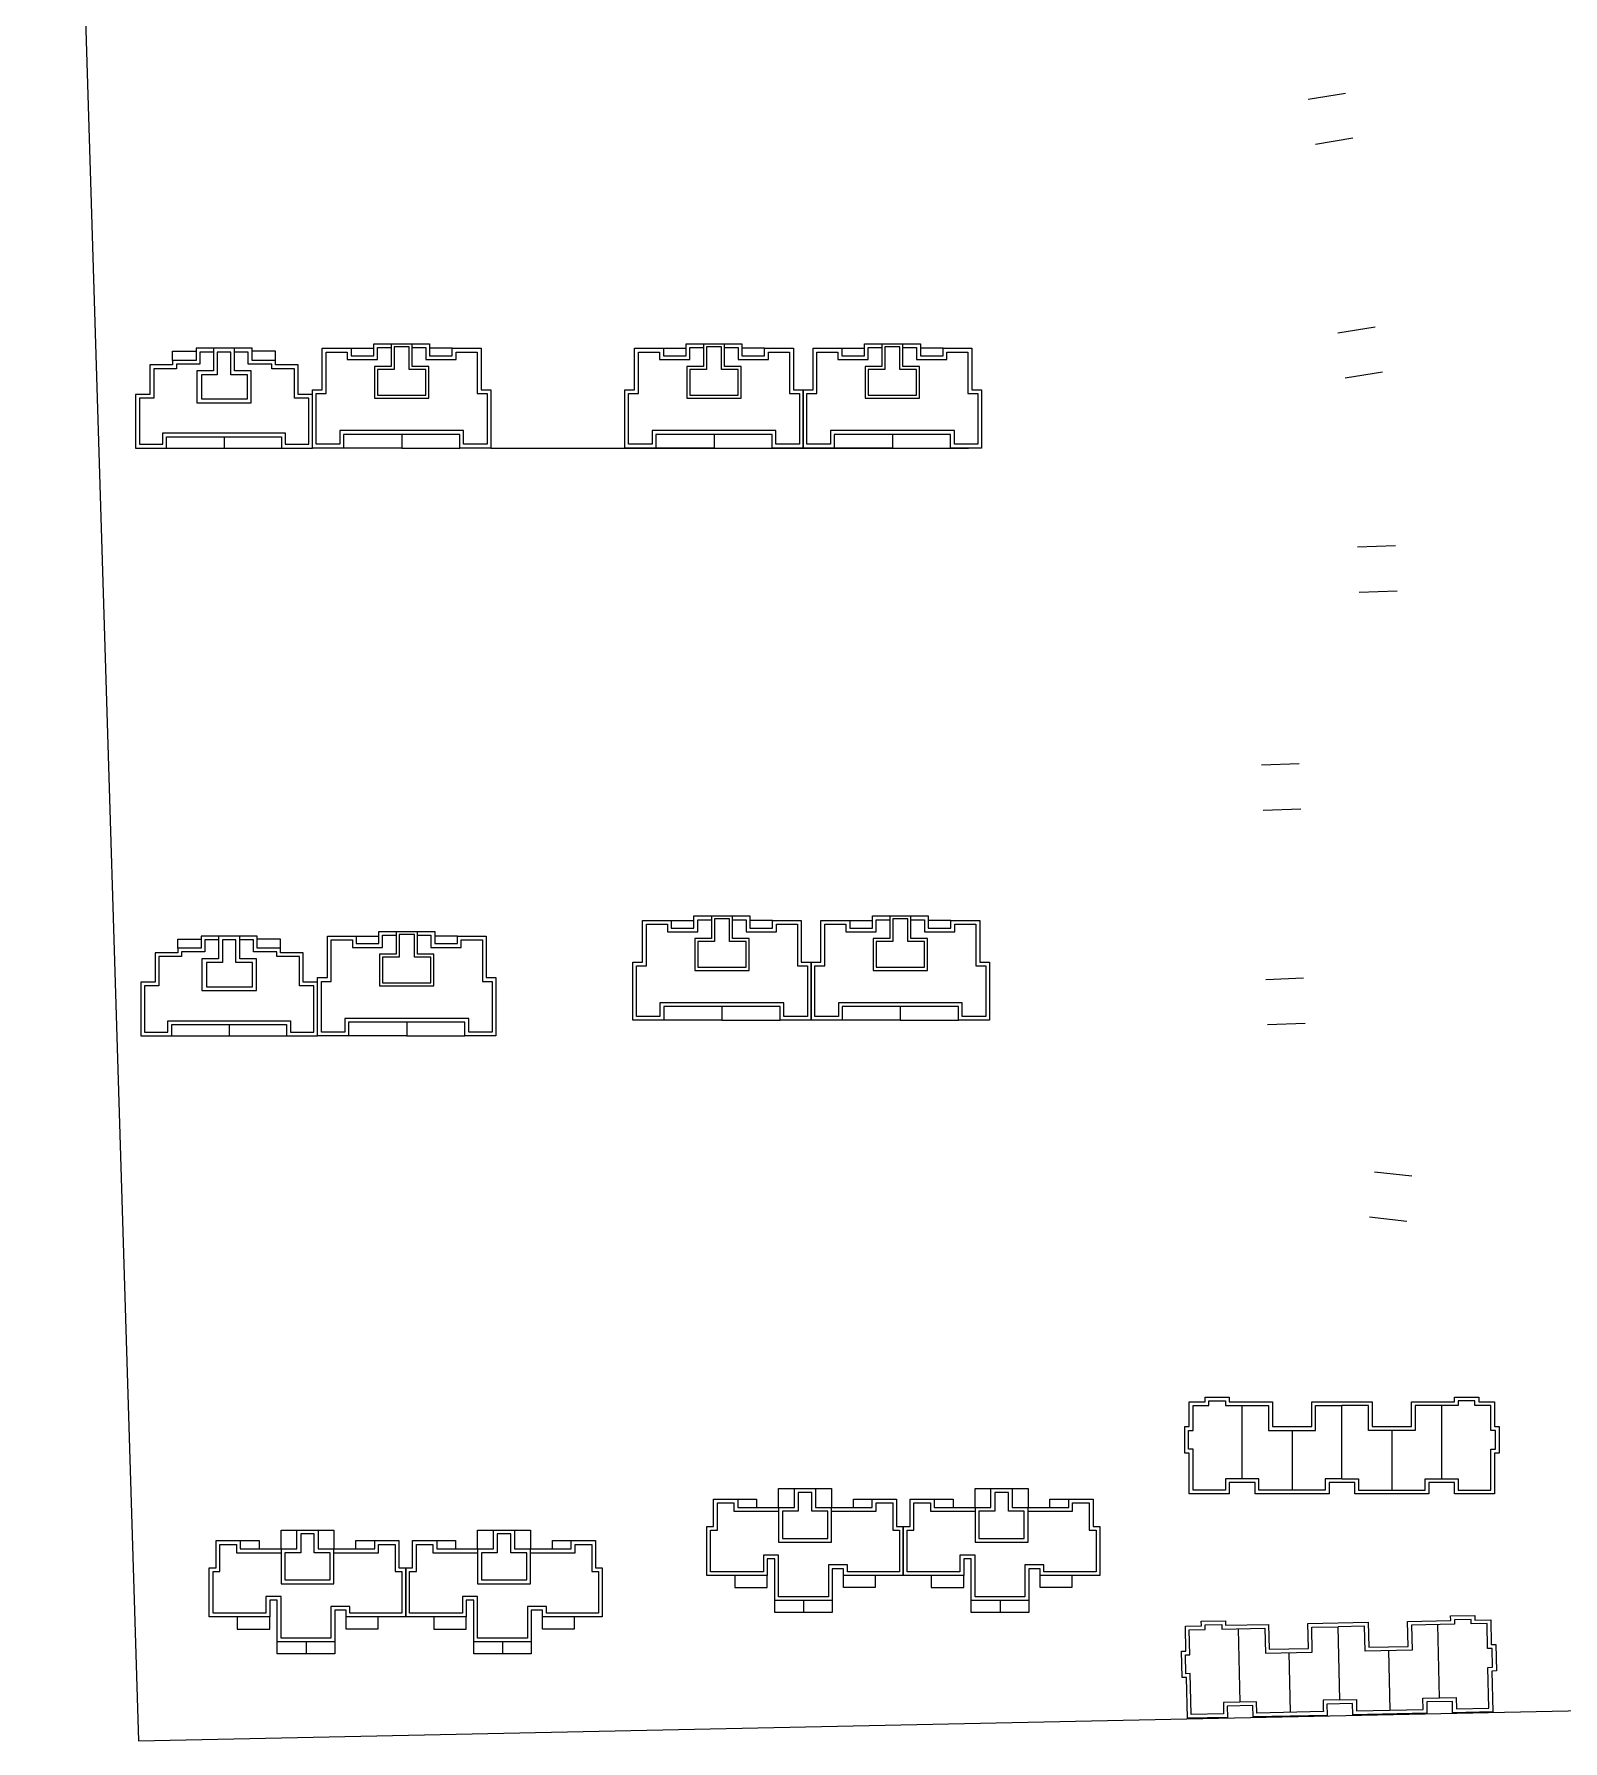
# Model space of a CAD drawing. Extents: x 109296 to 210174, y -14588 to 29909.
# Drawn here: x 112605 to 115033, y -7666 to -4955 of the extents above; entities that cross this region are included whole.
import ezdxf

# ---------------------------------------------------------------- set-up
doc = ezdxf.new("R2010")
doc.units = 0
doc.header["$LTSCALE"] = 1000
doc.header["$MEASUREMENT"] = 0
doc.layers.add('140', color=2, linetype='Continuous', lineweight=5)

msp = doc.modelspace()

# ---------------------------------------------------------------- linework, layer by layer
at = {"layer": '140', "color": 7}
for p, q in [((112605.5, -2298.8), (112771.3, -7665.5)), ((114687.5, -5049.1), (114628.3, -5058.7)), ((114699.1, -5120.1), (114639.8, -5129.8)), ((114734.7, -5420.3), (114675.5, -5429.9)), ((113144.6, -5465.7), (113144.6, -5446.5)), ((113144.6, -5446.5), (113233.4, -5446.5)), ((113172.2, -5446.5), (113172.2, -5482.5)), ((113205.8, -5482.5), (113205.8, -5446.5)), ((113233.4, -5446.5), (113233.4, -5465.7)), ((113640.5, -5465.7), (113640.5, -5446.5)), ((113640.5, -5446.5), (113729.3, -5446.5)), ((113668.1, -5446.5), (113668.1, -5482.5)), ((113701.7, -5482.5), (113701.7, -5446.5)), ((113729.3, -5446.5), (113729.3, -5465.7)), ((113923.7, -5465.7), (113923.7, -5446.5)), ((113923.7, -5446.5), (114012.5, -5446.5)), ((113951.3, -5446.5), (113951.3, -5482.5)), ((113984.9, -5482.5), (113984.9, -5446.5)), ((114012.5, -5446.5), (114012.5, -5465.7)), ((112825.4, -5472.9), (112825.4, -5458.5)), ((112825.4, -5458.5), (112862.6, -5458.5)), ((112862.6, -5472.9), (112825.4, -5472.9)), ((112825.4, -5472.9), (112825.4, -5480.1)), ((112862.6, -5453.7), (112862.6, -5472.9)), ((112951.4, -5453.7), (112862.6, -5453.7)), ((112890.2, -5459.7), (112868.6, -5459.7)), ((112868.6, -5459.7), (112868.6, -5478.9)), ((112890.2, -5453.7), (112890.2, -5488.5)), ((112896.2, -5459.7), (112896.2, -5495.7)), ((112917.8, -5459.7), (112896.2, -5459.7)), ((112917.8, -5495.7), (112917.8, -5459.7)), ((112923.8, -5489.7), (112923.8, -5453.7)), ((112945.4, -5459.7), (112923.8, -5459.7)), ((112945.4, -5478.9), (112945.4, -5459.7)), ((112951.4, -5472.9), (112951.4, -5453.7)), ((112988.6, -5458.5), (112951.4, -5458.5)), ((112988.6, -5472.9), (112951.4, -5472.9)), ((112988.6, -5472.9), (112988.6, -5458.5)), ((112988.6, -5480.1), (112988.6, -5472.9)), ((113063, -5519.7), (113063, -5453.7)), ((113063, -5453.7), (113108.6, -5453.7)), ((113069, -5525.7), (113069, -5459.7)), ((113069, -5459.7), (113102.6, -5459.7)), ((113102.6, -5459.7), (113102.6, -5471.7)), ((113102.6, -5471.7), (113150.6, -5471.7)), ((113106.2, -5453.7), (113108.6, -5453.7)), ((113108.6, -5453.7), (113108.6, -5465.7)), ((113108.6, -5453.7), (113144.6, -5453.7)), ((113108.6, -5465.7), (113144.6, -5465.7)), ((113150.6, -5471.7), (113150.6, -5452.5)), ((113150.6, -5452.5), (113172.2, -5452.5)), ((113177, -5451.3), (113177, -5487.3)), ((113201, -5451.3), (113177, -5451.3)), ((113201, -5487.3), (113201, -5451.3)), ((113205.8, -5452.5), (113227.4, -5452.5)), ((113227.4, -5452.5), (113227.4, -5471.7)), ((113227.4, -5471.7), (113275.4, -5471.7)), ((113269.4, -5453.7), (113233.4, -5453.7)), ((113233.4, -5465.7), (113269.4, -5465.7)), ((113269.4, -5465.7), (113269.4, -5453.7)), ((113269.4, -5453.7), (113315, -5453.7)), ((113275.4, -5471.7), (113275.4, -5459.7)), ((113275.4, -5459.7), (113309, -5459.7)), ((113309, -5459.7), (113309, -5525.7)), ((113315, -5453.7), (113315, -5519.7)), ((113558.9, -5519.7), (113558.9, -5453.7)), ((113558.9, -5453.7), (113604.5, -5453.7)), ((113564.9, -5525.7), (113564.9, -5459.7)), ((113564.9, -5459.7), (113598.5, -5459.7)), ((113598.5, -5459.7), (113598.5, -5471.7)), ((113598.5, -5471.7), (113646.5, -5471.7)), ((113602.1, -5453.7), (113604.5, -5453.7)), ((113604.5, -5453.7), (113604.5, -5465.7)), ((113604.5, -5453.7), (113640.5, -5453.7)), ((113604.5, -5465.7), (113640.5, -5465.7)), ((113646.5, -5471.7), (113646.5, -5452.5)), ((113646.5, -5452.5), (113668.1, -5452.5)), ((113672.9, -5451.3), (113672.9, -5487.3)), ((113696.9, -5451.3), (113672.9, -5451.3)), ((113696.9, -5487.3), (113696.9, -5451.3)), ((113701.7, -5452.5), (113723.3, -5452.5)), ((113723.3, -5452.5), (113723.3, -5471.7)), ((113723.3, -5471.7), (113771.3, -5471.7)), ((113765.3, -5453.7), (113729.3, -5453.7)), ((113729.3, -5465.7), (113765.3, -5465.7)), ((113765.3, -5465.7), (113765.3, -5453.7)), ((113765.3, -5453.7), (113810.9, -5453.7)), ((113771.3, -5471.7), (113771.3, -5459.7)), ((113771.3, -5459.7), (113804.9, -5459.7)), ((113804.9, -5459.7), (113804.9, -5525.7)), ((113810.9, -5453.7), (113810.9, -5519.7)), ((113842.1, -5519.7), (113842.1, -5453.7)), ((113842.1, -5453.7), (113887.7, -5453.7)), ((113848.1, -5525.7), (113848.1, -5459.7)), ((113848.1, -5459.7), (113881.7, -5459.7)), ((113881.7, -5459.7), (113881.7, -5471.7)), ((113881.7, -5471.7), (113929.7, -5471.7)), ((113885.3, -5453.7), (113887.7, -5453.7)), ((113887.7, -5453.7), (113887.7, -5465.7)), ((113887.7, -5453.7), (113923.7, -5453.7)), ((113887.7, -5465.7), (113923.7, -5465.7)), ((113929.7, -5471.7), (113929.7, -5452.5)), ((113929.7, -5452.5), (113951.3, -5452.5)), ((113956.1, -5451.3), (113956.1, -5487.3)), ((113980.1, -5451.3), (113956.1, -5451.3)), ((113980.1, -5487.3), (113980.1, -5451.3)), ((113984.9, -5452.5), (114006.5, -5452.5)), ((114006.5, -5452.5), (114006.5, -5471.7)), ((114006.5, -5471.7), (114054.5, -5471.7)), ((114048.5, -5453.7), (114012.5, -5453.7)), ((114012.5, -5465.7), (114048.5, -5465.7)), ((114048.5, -5465.7), (114048.5, -5453.7)), ((114048.5, -5453.7), (114094.1, -5453.7)), ((114054.5, -5471.7), (114054.5, -5459.7)), ((114054.5, -5459.7), (114088.1, -5459.7)), ((114088.1, -5459.7), (114088.1, -5525.7)), ((114094.1, -5453.7), (114094.1, -5519.7)), ((112825.4, -5480.1), (112789.4, -5480.1)), ((112789.4, -5480.1), (112789.4, -5526.9)), ((112831.4, -5486.1), (112795.4, -5486.1)), ((112795.4, -5486.1), (112795.4, -5532.9)), ((112868.6, -5478.9), (112831.4, -5478.9)), ((112831.4, -5478.9), (112831.4, -5486.1)), ((112865, -5489.7), (112863.8, -5489.7)), ((112863.8, -5489.7), (112863.8, -5538.9)), ((112890.2, -5489.7), (112865, -5489.7)), ((112896.2, -5495.7), (112871, -5495.7)), ((112871, -5495.7), (112871, -5534.1)), ((112890.2, -5488.5), (112890.2, -5489.7)), ((112944.2, -5495.7), (112917.8, -5495.7)), ((112925, -5489.7), (112923.8, -5489.7)), ((112950.2, -5489.7), (112925, -5489.7)), ((112944.2, -5534.1), (112944.2, -5495.7)), ((112982.6, -5478.9), (112945.4, -5478.9)), ((112950.2, -5490.9), (112950.2, -5489.7)), ((112950.2, -5540.1), (112950.2, -5490.9)), ((112982.6, -5486.1), (112982.6, -5478.9)), ((113018.6, -5486.1), (112982.6, -5486.1)), ((113024.6, -5480.1), (112988.6, -5480.1)), ((113018.6, -5532.9), (113018.6, -5486.1)), ((113024.6, -5526.9), (113024.6, -5480.1)), ((113172.2, -5482.5), (113145.8, -5482.5)), ((113145.8, -5482.5), (113145.8, -5532.9)), ((113177, -5487.3), (113150.6, -5487.3)), ((113150.6, -5487.3), (113150.6, -5528.1)), ((113227.4, -5487.3), (113201, -5487.3)), ((113232.2, -5482.5), (113205.8, -5482.5)), ((113227.4, -5528.1), (113227.4, -5487.3)), ((113232.2, -5532.9), (113232.2, -5482.5)), ((113668.1, -5482.5), (113641.7, -5482.5)), ((113641.7, -5482.5), (113641.7, -5532.9)), ((113672.9, -5487.3), (113646.5, -5487.3)), ((113646.5, -5487.3), (113646.5, -5528.1)), ((113723.3, -5487.3), (113696.9, -5487.3)), ((113728.1, -5482.5), (113701.7, -5482.5)), ((113723.3, -5528.1), (113723.3, -5487.3)), ((113728.1, -5532.9), (113728.1, -5482.5)), ((113951.3, -5482.5), (113924.9, -5482.5)), ((113924.9, -5482.5), (113924.9, -5532.9)), ((113956.1, -5487.3), (113929.7, -5487.3)), ((113929.7, -5487.3), (113929.7, -5528.1)), ((114006.5, -5487.3), (113980.1, -5487.3)), ((114011.3, -5482.5), (113984.9, -5482.5)), ((114006.5, -5528.1), (114006.5, -5487.3)), ((114011.3, -5532.9), (114011.3, -5482.5)), ((114746.3, -5491.4), (114687, -5501)), ((112789.4, -5526.9), (112766.6, -5526.9)), ((112766.6, -5526.9), (112766.6, -5612.1)), ((113047.4, -5526.9), (113024.6, -5526.9)), ((113047.4, -5612.1), (113047.4, -5519.7)), ((113047.4, -5519.7), (113063, -5519.7)), ((113047.4, -5612.1), (113047.4, -5526.9)), ((113053.4, -5606.1), (113053.4, -5525.7)), ((113053.4, -5525.7), (113069, -5525.7)), ((113150.6, -5528.1), (113227.4, -5528.1)), ((113309, -5525.7), (113324.6, -5525.7)), ((113315, -5519.7), (113330.6, -5519.7)), ((113324.6, -5525.7), (113324.6, -5606.1)), ((113330.6, -5519.7), (113330.6, -5612.1)), ((113543.3, -5612.1), (113543.3, -5519.7)), ((113543.3, -5519.7), (113558.9, -5519.7)), ((113549.3, -5606.1), (113549.3, -5525.7)), ((113549.3, -5525.7), (113564.9, -5525.7)), ((113646.5, -5528.1), (113723.3, -5528.1)), ((113804.9, -5525.7), (113820.5, -5525.7)), ((113810.9, -5519.7), (113826.5, -5519.7)), ((113820.5, -5525.7), (113820.5, -5606.1)), ((113826.5, -5612.1), (113826.5, -5519.7)), ((113826.5, -5519.7), (113842.1, -5519.7)), ((113826.5, -5519.7), (113826.5, -5612.1)), ((113832.5, -5606.1), (113832.5, -5525.7)), ((113832.5, -5525.7), (113848.1, -5525.7)), ((113929.7, -5528.1), (114006.5, -5528.1)), ((114088.1, -5525.7), (114103.7, -5525.7)), ((114094.1, -5519.7), (114109.7, -5519.7)), ((114103.7, -5525.7), (114103.7, -5606.1)), ((114109.7, -5519.7), (114109.7, -5612.1)), ((112795.4, -5532.9), (112772.6, -5532.9)), ((112772.6, -5532.9), (112772.6, -5606.1)), ((112863.8, -5538.9), (112863.8, -5540.1)), ((112863.8, -5540.1), (112949, -5540.1)), ((112871, -5534.1), (112944.2, -5534.1)), ((112949, -5540.1), (112950.2, -5540.1)), ((113041.4, -5532.9), (113018.6, -5532.9)), ((113041.4, -5606.1), (113041.4, -5532.9)), ((113145.8, -5531.7), (113145.8, -5532.9)), ((113145.8, -5532.9), (113232.2, -5532.9)), ((113231, -5532.9), (113232.2, -5532.9)), ((113641.7, -5531.7), (113641.7, -5532.9)), ((113641.7, -5532.9), (113728.1, -5532.9)), ((113726.9, -5532.9), (113728.1, -5532.9)), ((113924.9, -5531.7), (113924.9, -5532.9)), ((113924.9, -5532.9), (114011.3, -5532.9)), ((114010.1, -5532.9), (114011.3, -5532.9)), ((112772.6, -5606.1), (112809.8, -5606.1)), ((112809.8, -5606.1), (112809.8, -5588.1)), ((112809.8, -5588.1), (113004.2, -5588.1)), ((112815.8, -5612.1), (112815.8, -5594.1)), ((112815.8, -5594.1), (112998.2, -5594.1)), ((112907, -5594.1), (112907, -5612.1)), ((112998.2, -5594.1), (112998.2, -5612.1)), ((113004.2, -5588.1), (113004.2, -5606.1)), ((113004.2, -5606.1), (113041.4, -5606.1)), ((113090.6, -5606.1), (113053.4, -5606.1)), ((113189, -5584.5), (113090.6, -5584.5)), ((113090.6, -5584.5), (113090.6, -5606.1)), ((113189, -5590.5), (113096.6, -5590.5)), ((113096.6, -5590.5), (113096.6, -5612.1)), ((113287.4, -5584.5), (113189, -5584.5)), ((113281.4, -5590.5), (113189, -5590.5)), ((113189, -5590.5), (113189, -5612.1)), ((113281.4, -5612.1), (113281.4, -5590.5)), ((113287.4, -5606.1), (113287.4, -5584.5)), ((113324.6, -5606.1), (113287.4, -5606.1)), ((113586.5, -5606.1), (113549.3, -5606.1)), ((113684.9, -5584.5), (113586.5, -5584.5)), ((113586.5, -5584.5), (113586.5, -5606.1)), ((113684.9, -5590.5), (113592.5, -5590.5)), ((113592.5, -5590.5), (113592.5, -5612.1)), ((113783.3, -5584.5), (113684.9, -5584.5)), ((113777.3, -5590.5), (113684.9, -5590.5)), ((113684.9, -5590.5), (113684.9, -5612.1)), ((113777.3, -5612.1), (113777.3, -5590.5)), ((113783.3, -5606.1), (113783.3, -5584.5)), ((113820.5, -5606.1), (113783.3, -5606.1)), ((113869.7, -5606.1), (113832.5, -5606.1)), ((113968.1, -5584.5), (113869.7, -5584.5)), ((113869.7, -5584.5), (113869.7, -5606.1)), ((113968.1, -5590.5), (113875.7, -5590.5)), ((113875.7, -5590.5), (113875.7, -5612.1)), ((114066.5, -5584.5), (113968.1, -5584.5)), ((114060.5, -5590.5), (113968.1, -5590.5)), ((113968.1, -5590.5), (113968.1, -5612.1)), ((114060.5, -5612.1), (114060.5, -5590.5)), ((114066.5, -5606.1), (114066.5, -5584.5)), ((114103.7, -5606.1), (114066.5, -5606.1)), ((112766.6, -5612.1), (112815.8, -5612.1)), ((112815.8, -5612.1), (112998.2, -5612.1)), ((112998.2, -5612.1), (113047.4, -5612.1)), ((113096.6, -5612.1), (113047.4, -5612.1)), ((113189, -5612.1), (113096.6, -5612.1)), ((113189, -5612.1), (113281.4, -5612.1)), ((113330.6, -5612.1), (113281.4, -5612.1)), ((113330.6, -5612.1), (114088.9, -5612.1)), ((113592.5, -5612.1), (113543.3, -5612.1)), ((113684.9, -5612.1), (113592.5, -5612.1)), ((113684.9, -5612.1), (113777.3, -5612.1)), ((113826.5, -5612.1), (113777.3, -5612.1)), ((113875.7, -5612.1), (113826.5, -5612.1)), ((113968.1, -5612.1), (113875.7, -5612.1)), ((113968.1, -5612.1), (114060.5, -5612.1)), ((114109.7, -5612.1), (114060.5, -5612.1)), ((114766.6, -5767.2), (114706.7, -5769.4)), ((114769.3, -5839.2), (114709.3, -5841.4)), ((114614, -6113.6), (114554, -6115.8)), ((114616.6, -6185.5), (114556.7, -6187.7)), ((113571.5, -6428.5), (113571.5, -6362.5)), ((113571.5, -6362.5), (113617.1, -6362.5)), ((113577.5, -6434.5), (113577.5, -6368.5)), ((113577.5, -6368.5), (113611.1, -6368.5)), ((113611.1, -6368.5), (113611.1, -6380.5)), ((113614.7, -6362.5), (113617.1, -6362.5)), ((113617.1, -6362.5), (113617.1, -6374.5)), ((113617.1, -6362.5), (113653.1, -6362.5)), ((113653.1, -6374.5), (113653.1, -6355.3)), ((113653.1, -6355.3), (113741.9, -6355.3)), ((113659.1, -6380.5), (113659.1, -6361.3)), ((113659.1, -6361.3), (113680.7, -6361.3)), ((113680.7, -6355.3), (113680.7, -6391.3)), ((113685.5, -6360.1), (113685.5, -6396.1)), ((113709.5, -6360.1), (113685.5, -6360.1)), ((113709.5, -6396.1), (113709.5, -6360.1)), ((113714.3, -6391.3), (113714.3, -6355.3)), ((113714.3, -6361.3), (113735.9, -6361.3)), ((113735.9, -6361.3), (113735.9, -6380.5)), ((113741.9, -6355.3), (113741.9, -6374.5)), ((113777.9, -6362.5), (113741.9, -6362.5)), ((113777.9, -6374.5), (113777.9, -6362.5)), ((113777.9, -6362.5), (113823.5, -6362.5)), ((113783.9, -6380.5), (113783.9, -6368.5)), ((113783.9, -6368.5), (113817.5, -6368.5)), ((113817.5, -6368.5), (113817.5, -6434.5)), ((113823.5, -6362.5), (113823.5, -6428.5)), ((113854.7, -6428.5), (113854.7, -6362.5)), ((113854.7, -6362.5), (113900.3, -6362.5)), ((113860.7, -6434.5), (113860.7, -6368.5)), ((113860.7, -6368.5), (113894.3, -6368.5)), ((113894.3, -6368.5), (113894.3, -6380.5)), ((113897.9, -6362.5), (113900.3, -6362.5)), ((113900.3, -6362.5), (113900.3, -6374.5)), ((113900.3, -6362.5), (113936.3, -6362.5)), ((113936.3, -6374.5), (113936.3, -6355.3)), ((113936.3, -6355.3), (114025.1, -6355.3)), ((113942.3, -6380.5), (113942.3, -6361.3)), ((113942.3, -6361.3), (113963.9, -6361.3)), ((113963.9, -6355.3), (113963.9, -6391.3)), ((113968.7, -6360.1), (113968.7, -6396.1)), ((113992.7, -6360.1), (113968.7, -6360.1)), ((113992.7, -6396.1), (113992.7, -6360.1)), ((113997.5, -6391.3), (113997.5, -6355.3)), ((113997.5, -6361.3), (114019.1, -6361.3)), ((114019.1, -6361.3), (114019.1, -6380.5)), ((114025.1, -6355.3), (114025.1, -6374.5)), ((114061.1, -6362.5), (114025.1, -6362.5)), ((114061.1, -6374.5), (114061.1, -6362.5)), ((114061.1, -6362.5), (114106.7, -6362.5)), ((114067.1, -6380.5), (114067.1, -6368.5)), ((114067.1, -6368.5), (114100.7, -6368.5)), ((114100.7, -6368.5), (114100.7, -6434.5)), ((114106.7, -6362.5), (114106.7, -6428.5)), ((112833.5, -6406.5), (112833.5, -6392.1)), ((112833.5, -6392.1), (112870.7, -6392.1)), ((112870.7, -6387.3), (112870.7, -6406.5)), ((112959.5, -6387.3), (112870.7, -6387.3)), ((112898.3, -6393.3), (112876.7, -6393.3)), ((112876.7, -6393.3), (112876.7, -6412.5)), ((112898.3, -6387.3), (112898.3, -6422.1)), ((112904.4, -6393.3), (112904.4, -6429.3)), ((112925.9, -6393.3), (112904.4, -6393.3)), ((112925.9, -6429.3), (112925.9, -6393.3)), ((112931.9, -6423.3), (112931.9, -6387.3)), ((112953.5, -6393.3), (112931.9, -6393.3)), ((112953.5, -6412.5), (112953.5, -6393.3)), ((112959.5, -6406.5), (112959.5, -6387.3)), ((112996.7, -6392.1), (112959.5, -6392.1)), ((112996.7, -6406.5), (112996.7, -6392.1)), ((113071.1, -6453.3), (113071.1, -6387.3)), ((113071.1, -6387.3), (113116.7, -6387.3)), ((113077.1, -6459.3), (113077.1, -6393.3)), ((113077.1, -6393.3), (113110.7, -6393.3)), ((113110.7, -6393.3), (113110.7, -6405.3)), ((113114.3, -6387.3), (113116.7, -6387.3)), ((113116.7, -6387.3), (113116.7, -6399.3)), ((113116.7, -6387.3), (113152.7, -6387.3)), ((113152.7, -6399.3), (113152.7, -6380.1)), ((113152.7, -6380.1), (113241.5, -6380.1)), ((113158.7, -6405.3), (113158.7, -6386.1)), ((113158.7, -6386.1), (113180.3, -6386.1)), ((113180.3, -6380.1), (113180.3, -6416.1)), ((113185.1, -6384.9), (113185.1, -6420.9)), ((113209.1, -6384.9), (113185.1, -6384.9)), ((113209.1, -6420.9), (113209.1, -6384.9)), ((113213.9, -6416.1), (113213.9, -6380.1)), ((113213.9, -6386.1), (113235.5, -6386.1)), ((113235.5, -6386.1), (113235.5, -6405.3)), ((113241.5, -6380.1), (113241.5, -6399.3)), ((113277.5, -6387.3), (113241.5, -6387.3)), ((113277.5, -6399.3), (113277.5, -6387.3)), ((113277.5, -6387.3), (113323.1, -6387.3)), ((113283.5, -6405.3), (113283.5, -6393.3)), ((113283.5, -6393.3), (113317.1, -6393.3)), ((113317.1, -6393.3), (113317.1, -6459.3)), ((113323.1, -6387.3), (113323.1, -6453.3)), ((113611.1, -6380.5), (113659.1, -6380.5)), ((113617.1, -6374.5), (113653.1, -6374.5)), ((113680.7, -6391.3), (113654.3, -6391.3)), ((113654.3, -6391.3), (113654.3, -6441.7)), ((113685.5, -6396.1), (113659.1, -6396.1)), ((113659.1, -6396.1), (113659.1, -6436.9)), ((113735.9, -6396.1), (113709.5, -6396.1)), ((113740.7, -6391.3), (113714.3, -6391.3)), ((113735.9, -6380.5), (113783.9, -6380.5)), ((113735.9, -6436.9), (113735.9, -6396.1)), ((113740.7, -6441.7), (113740.7, -6391.3)), ((113741.9, -6374.5), (113777.9, -6374.5)), ((113894.3, -6380.5), (113942.3, -6380.5)), ((113900.3, -6374.5), (113936.3, -6374.5)), ((113963.9, -6391.3), (113937.5, -6391.3)), ((113937.5, -6391.3), (113937.5, -6441.7)), ((113968.7, -6396.1), (113942.3, -6396.1)), ((113942.3, -6396.1), (113942.3, -6436.9)), ((114019.1, -6396.1), (113992.7, -6396.1)), ((114023.9, -6391.3), (113997.5, -6391.3)), ((114019.1, -6380.5), (114067.1, -6380.5)), ((114019.1, -6436.9), (114019.1, -6396.1)), ((114023.9, -6441.7), (114023.9, -6391.3)), ((114025.1, -6374.5), (114061.1, -6374.5)), ((112833.5, -6413.7), (112797.5, -6413.7)), ((112797.5, -6413.7), (112797.5, -6460.5)), ((112839.5, -6419.7), (112803.5, -6419.7)), ((112803.5, -6419.7), (112803.5, -6466.5)), ((112870.7, -6406.5), (112833.5, -6406.5)), ((112833.5, -6406.5), (112833.5, -6413.7)), ((112876.7, -6412.5), (112839.5, -6412.5)), ((112839.5, -6412.5), (112839.5, -6419.7)), ((112873.1, -6423.3), (112871.9, -6423.3)), ((112871.9, -6423.3), (112871.9, -6472.5)), ((112898.3, -6423.3), (112873.1, -6423.3)), ((112898.3, -6422.1), (112898.3, -6423.3)), ((112933.1, -6423.3), (112931.9, -6423.3)), ((112958.3, -6423.3), (112933.1, -6423.3)), ((112990.7, -6412.5), (112953.5, -6412.5)), ((112958.3, -6424.5), (112958.3, -6423.3)), ((112958.3, -6473.7), (112958.3, -6424.5)), ((112996.7, -6406.5), (112959.5, -6406.5)), ((112990.7, -6419.7), (112990.7, -6412.5)), ((113026.7, -6419.7), (112990.7, -6419.7)), ((112996.7, -6413.7), (112996.7, -6406.5)), ((113032.7, -6413.7), (112996.7, -6413.7)), ((113026.7, -6466.5), (113026.7, -6419.7)), ((113032.7, -6460.5), (113032.7, -6413.7)), ((113110.7, -6405.3), (113158.7, -6405.3)), ((113116.7, -6399.3), (113152.7, -6399.3)), ((113180.3, -6416.1), (113153.9, -6416.1)), ((113153.9, -6416.1), (113153.9, -6466.5)), ((113185.1, -6420.9), (113158.7, -6420.9)), ((113158.7, -6420.9), (113158.7, -6461.7)), ((113235.5, -6420.9), (113209.1, -6420.9)), ((113240.3, -6416.1), (113213.9, -6416.1)), ((113235.5, -6405.3), (113283.5, -6405.3)), ((113235.5, -6461.7), (113235.5, -6420.9)), ((113240.3, -6466.5), (113240.3, -6416.1)), ((113241.5, -6399.3), (113277.5, -6399.3)), ((112904.4, -6429.3), (112879.2, -6429.3)), ((112879.2, -6429.3), (112879.2, -6467.7)), ((112952.3, -6429.3), (112925.9, -6429.3)), ((112952.3, -6467.7), (112952.3, -6429.3)), ((113555.9, -6520.9), (113555.9, -6428.5)), ((113555.9, -6428.5), (113571.5, -6428.5)), ((113561.9, -6514.9), (113561.9, -6434.5)), ((113561.9, -6434.5), (113577.5, -6434.5)), ((113654.3, -6440.5), (113654.3, -6441.7)), ((113654.3, -6441.7), (113740.7, -6441.7)), ((113659.1, -6436.9), (113735.9, -6436.9)), ((113739.5, -6441.7), (113740.7, -6441.7)), ((113817.5, -6434.5), (113833.1, -6434.5)), ((113823.5, -6428.5), (113839.1, -6428.5)), ((113833.1, -6434.5), (113833.1, -6514.9)), ((113839.1, -6520.9), (113839.1, -6428.5)), ((113839.1, -6428.5), (113854.7, -6428.5)), ((113839.1, -6428.5), (113839.1, -6520.9)), ((113845.1, -6514.9), (113845.1, -6434.5)), ((113845.1, -6434.5), (113860.7, -6434.5)), ((113937.5, -6440.5), (113937.5, -6441.7)), ((113937.5, -6441.7), (114023.9, -6441.7)), ((113942.3, -6436.9), (114019.1, -6436.9)), ((114022.7, -6441.7), (114023.9, -6441.7)), ((114100.7, -6434.5), (114116.3, -6434.5)), ((114106.7, -6428.5), (114122.3, -6428.5)), ((114116.3, -6434.5), (114116.3, -6514.9)), ((114122.3, -6428.5), (114122.3, -6520.9)), ((112797.5, -6460.5), (112774.7, -6460.5)), ((112774.7, -6460.5), (112774.7, -6545.7)), ((112803.5, -6466.5), (112780.7, -6466.5)), ((112780.7, -6466.5), (112780.7, -6539.7)), ((112871.9, -6472.5), (112871.9, -6473.7)), ((112871.9, -6473.7), (112957.1, -6473.7)), ((112879.2, -6467.7), (112952.3, -6467.7)), ((112957.1, -6473.7), (112958.3, -6473.7)), ((113049.5, -6466.5), (113026.7, -6466.5)), ((113055.5, -6460.5), (113032.7, -6460.5)), ((113049.5, -6539.7), (113049.5, -6466.5)), ((113055.5, -6545.7), (113055.5, -6453.3)), ((113055.5, -6453.3), (113071.1, -6453.3)), ((113055.5, -6545.7), (113055.5, -6460.5)), ((113061.5, -6539.7), (113061.5, -6459.3)), ((113061.5, -6459.3), (113077.1, -6459.3)), ((113153.9, -6465.3), (113153.9, -6466.5)), ((113153.9, -6466.5), (113240.3, -6466.5)), ((113158.7, -6461.7), (113235.5, -6461.7)), ((113239.1, -6466.5), (113240.3, -6466.5)), ((113317.1, -6459.3), (113332.7, -6459.3)), ((113323.1, -6453.3), (113338.7, -6453.3)), ((113332.7, -6459.3), (113332.7, -6539.7)), ((113338.7, -6453.3), (113338.7, -6545.7)), ((114620.8, -6454.4), (114560.8, -6456.6)), ((113697.5, -6493.3), (113599.1, -6493.3)), ((113599.1, -6493.3), (113599.1, -6514.9)), ((113697.5, -6499.3), (113605.1, -6499.3)), ((113605.1, -6499.3), (113605.1, -6520.9)), ((113795.9, -6493.3), (113697.5, -6493.3)), ((113789.9, -6499.3), (113697.5, -6499.3)), ((113697.5, -6499.3), (113697.5, -6520.9)), ((113789.9, -6520.9), (113789.9, -6499.3)), ((113795.9, -6514.9), (113795.9, -6493.3)), ((113980.7, -6493.3), (113882.3, -6493.3)), ((113882.3, -6493.3), (113882.3, -6514.9)), ((113980.7, -6499.3), (113888.3, -6499.3)), ((113888.3, -6499.3), (113888.3, -6520.9)), ((114079.1, -6493.3), (113980.7, -6493.3)), ((114073.1, -6499.3), (113980.7, -6499.3)), ((113980.7, -6499.3), (113980.7, -6520.9)), ((114073.1, -6520.9), (114073.1, -6499.3)), ((114079.1, -6514.9), (114079.1, -6493.3)), ((112817.9, -6539.7), (112817.9, -6521.7)), ((112817.9, -6521.7), (113012.3, -6521.7)), ((112823.9, -6545.7), (112823.9, -6527.7)), ((112823.9, -6527.7), (113006.3, -6527.7)), ((112915.1, -6527.7), (112915.1, -6545.7)), ((113006.3, -6527.7), (113006.3, -6545.7)), ((113012.3, -6521.7), (113012.3, -6539.7)), ((113197.1, -6518.1), (113098.7, -6518.1)), ((113098.7, -6518.1), (113098.7, -6539.7)), ((113197.1, -6524.1), (113104.7, -6524.1)), ((113104.7, -6524.1), (113104.7, -6545.7)), ((113295.5, -6518.1), (113197.1, -6518.1)), ((113289.5, -6524.1), (113197.1, -6524.1)), ((113197.1, -6524.1), (113197.1, -6545.7)), ((113289.5, -6545.7), (113289.5, -6524.1)), ((113295.5, -6539.7), (113295.5, -6518.1)), ((113605.1, -6520.9), (113555.9, -6520.9)), ((113599.1, -6514.9), (113561.9, -6514.9)), ((113697.5, -6520.9), (113605.1, -6520.9)), ((113697.5, -6520.9), (113789.9, -6520.9)), ((113839.1, -6520.9), (113789.9, -6520.9)), ((113833.1, -6514.9), (113795.9, -6514.9)), ((113888.3, -6520.9), (113839.1, -6520.9)), ((113882.3, -6514.9), (113845.1, -6514.9)), ((113980.7, -6520.9), (113888.3, -6520.9)), ((113980.7, -6520.9), (114073.1, -6520.9)), ((114122.3, -6520.9), (114073.1, -6520.9)), ((114116.3, -6514.9), (114079.1, -6514.9)), ((114623.4, -6526.3), (114563.5, -6528.5)), ((112774.7, -6545.7), (112823.9, -6545.7)), ((112780.7, -6539.7), (112817.9, -6539.7)), ((112823.9, -6545.7), (113006.3, -6545.7)), ((113006.3, -6545.7), (113055.5, -6545.7)), ((113012.3, -6539.7), (113049.5, -6539.7)), ((113104.7, -6545.7), (113055.5, -6545.7)), ((113098.7, -6539.7), (113061.5, -6539.7)), ((113197.1, -6545.7), (113104.7, -6545.7)), ((113197.1, -6545.7), (113289.5, -6545.7)), ((113338.7, -6545.7), (113289.5, -6545.7)), ((113332.7, -6539.7), (113295.5, -6539.7)), ((114792.9, -6768.8), (114733.3, -6762.3)), ((114785.1, -6840.4), (114725.4, -6833.8)), ((114439.4, -7166.4), (114439.4, -7126.8)), ((114439.4, -7126.8), (114464.6, -7126.8)), ((114464.6, -7126.8), (114464.6, -7119.6)), ((114464.6, -7119.6), (114503, -7119.6)), ((114470.6, -7132.8), (114470.6, -7125.6)), ((114470.6, -7125.6), (114497, -7125.6)), ((114497, -7125.6), (114497, -7132.8)), ((114503, -7119.6), (114503, -7126.8)), ((114503, -7126.8), (114571.4, -7126.8)), ((114571.4, -7126.8), (114571.4, -7166.4)), ((114633.8, -7166.4), (114633.8, -7126.8)), ((114633.8, -7126.8), (114729.8, -7126.8)), ((114729.8, -7126.8), (114729.8, -7166.4)), ((114792.2, -7166.4), (114792.2, -7126.8)), ((114792.2, -7126.8), (114860.6, -7126.8)), ((114860.6, -7126.8), (114860.6, -7119.6)), ((114860.6, -7119.6), (114899, -7119.6)), ((114893, -7125.6), (114866.6, -7125.6)), ((114866.6, -7125.6), (114866.6, -7132.8)), ((114893, -7132.8), (114893, -7125.6)), ((114899, -7119.6), (114899, -7126.8)), ((114899, -7126.8), (114924.2, -7126.8)), ((114924.2, -7126.8), (114924.2, -7166.4)), ((114445.4, -7172.4), (114445.4, -7132.8)), ((114445.4, -7132.8), (114470.6, -7132.8)), ((114497, -7132.8), (114565.4, -7132.8)), ((114523.4, -7249.2), (114523.4, -7132.8)), ((114565.4, -7132.8), (114565.4, -7172.4)), ((114639.8, -7172.4), (114639.8, -7132.8)), ((114639.8, -7132.8), (114681.8, -7132.8)), ((114681.8, -7249.2), (114681.8, -7132.8)), ((114681.8, -7249.2), (114681.8, -7132.8)), ((114681.8, -7249.2), (114681.8, -7132.8)), ((114681.8, -7249.2), (114681.8, -7132.8)), ((114723.8, -7132.8), (114681.8, -7132.8)), ((114723.8, -7172.4), (114723.8, -7132.8)), ((114866.6, -7132.8), (114798.2, -7132.8)), ((114798.2, -7132.8), (114798.2, -7172.4)), ((114840.2, -7249.2), (114840.2, -7132.8)), ((114918.2, -7132.8), (114893, -7132.8)), ((114918.2, -7172.4), (114918.2, -7132.8)), ((114432.2, -7208.4), (114432.2, -7166.4)), ((114432.2, -7166.4), (114439.4, -7166.4)), ((114438.2, -7202.4), (114438.2, -7172.4)), ((114438.2, -7172.4), (114445.4, -7172.4)), ((114565.4, -7172.4), (114639.8, -7172.4)), ((114571.4, -7166.4), (114633.8, -7166.4)), ((114602.6, -7172.4), (114602.6, -7267.2)), ((114602.6, -7172.4), (114602.6, -7267.2)), ((114798.2, -7172.4), (114723.8, -7172.4)), ((114729.8, -7166.4), (114792.2, -7166.4)), ((114761, -7172.4), (114761, -7267.2)), ((114761, -7172.4), (114761, -7267.2)), ((114925.4, -7172.4), (114918.2, -7172.4)), ((114924.2, -7166.4), (114931.4, -7166.4)), ((114925.4, -7202.4), (114925.4, -7172.4)), ((114931.4, -7166.4), (114931.4, -7208.4)), ((114439.4, -7208.4), (114432.2, -7208.4)), ((114445.4, -7202.4), (114438.2, -7202.4)), ((114439.4, -7273.2), (114439.4, -7208.4)), ((114445.4, -7267.2), (114445.4, -7202.4)), ((114918.2, -7267.2), (114918.2, -7202.4)), ((114918.2, -7202.4), (114925.4, -7202.4)), ((114931.4, -7208.4), (114924.2, -7208.4)), ((114924.2, -7208.4), (114924.2, -7273.2)), ((113787.4, -7294.9), (113787.4, -7264.9)), ((113787.4, -7264.9), (113812.6, -7264.9)), ((113812.6, -7294.9), (113812.6, -7264.9)), ((113812.6, -7264.9), (113846.2, -7264.9)), ((113846.2, -7264.9), (113846.2, -7294.9)), ((113846.2, -7264.9), (113871.4, -7264.9)), ((113871.4, -7264.9), (113871.4, -7294.9)), ((114099.4, -7294.9), (114099.4, -7264.9)), ((114099.4, -7264.9), (114124.6, -7264.9)), ((114124.6, -7294.9), (114124.6, -7264.9)), ((114124.6, -7264.9), (114158.2, -7264.9)), ((114158.2, -7264.9), (114158.2, -7294.9)), ((114158.2, -7264.9), (114183.4, -7264.9)), ((114183.4, -7264.9), (114183.4, -7294.9)), ((114549.8, -7249.2), (114497, -7249.2)), ((114497, -7249.2), (114497, -7267.2)), ((114543.8, -7255.2), (114503, -7255.2)), ((114503, -7255.2), (114503, -7273.2)), ((114543.8, -7273.2), (114543.8, -7255.2)), ((114549.8, -7267.2), (114549.8, -7249.2)), ((114681.8, -7249.2), (114655.4, -7249.2)), ((114655.4, -7249.2), (114655.4, -7264.2)), ((114655.4, -7264.2), (114655.4, -7267.2)), ((114702.2, -7255.2), (114661.4, -7255.2)), ((114661.4, -7255.2), (114661.4, -7273.2)), ((114681.8, -7249.2), (114708.2, -7249.2)), ((114702.2, -7273.2), (114702.2, -7255.2)), ((114708.2, -7249.2), (114708.2, -7264.2)), ((114708.2, -7264.2), (114708.2, -7267.2)), ((114813.8, -7267.2), (114813.8, -7249.2)), ((114813.8, -7249.2), (114866.6, -7249.2)), ((114860.6, -7255.2), (114819.8, -7255.2)), ((114819.8, -7255.2), (114819.8, -7273.2)), ((114860.6, -7273.2), (114860.6, -7255.2)), ((114866.6, -7249.2), (114866.6, -7267.2)), ((113684.2, -7281.7), (113722.6, -7281.7)), ((113684.2, -7324.9), (113684.2, -7281.7)), ((113690.2, -7330.9), (113690.2, -7287.7)), ((113690.2, -7287.7), (113716.6, -7287.7)), ((113716.6, -7287.7), (113716.6, -7300.9)), ((113722.6, -7281.7), (113722.6, -7294.9)), ((113722.6, -7281.7), (113752.6, -7281.7)), ((113752.6, -7281.7), (113752.6, -7294.9)), ((113840.2, -7270.9), (113818.6, -7270.9)), ((113818.6, -7270.9), (113818.6, -7300.9)), ((113840.2, -7300.9), (113840.2, -7270.9)), ((113906.2, -7294.9), (113906.2, -7281.7)), ((113906.2, -7281.7), (113936.2, -7281.7)), ((113936.2, -7294.9), (113936.2, -7281.7)), ((113936.2, -7281.7), (113974.6, -7281.7)), ((113942.2, -7300.9), (113942.2, -7287.7)), ((113942.2, -7287.7), (113968.6, -7287.7)), ((113968.6, -7287.7), (113968.6, -7330.9)), ((113974.6, -7281.7), (113974.6, -7324.9)), ((113996.2, -7281.7), (114034.6, -7281.7)), ((113996.2, -7324.9), (113996.2, -7281.7)), ((114002.2, -7330.9), (114002.2, -7287.7)), ((114002.2, -7287.7), (114028.6, -7287.7)), ((114028.6, -7287.7), (114028.6, -7300.9)), ((114034.6, -7281.7), (114034.6, -7294.9)), ((114034.6, -7281.7), (114064.6, -7281.7)), ((114064.6, -7281.7), (114064.6, -7294.9)), ((114152.2, -7270.9), (114130.6, -7270.9)), ((114130.6, -7270.9), (114130.6, -7300.9)), ((114152.2, -7300.9), (114152.2, -7270.9)), ((114218.2, -7294.9), (114218.2, -7281.7)), ((114218.2, -7281.7), (114248.2, -7281.7)), ((114248.2, -7294.9), (114248.2, -7281.7)), ((114248.2, -7281.7), (114286.6, -7281.7)), ((114254.2, -7300.9), (114254.2, -7287.7)), ((114254.2, -7287.7), (114280.6, -7287.7)), ((114280.6, -7287.7), (114280.6, -7330.9)), ((114286.6, -7281.7), (114286.6, -7324.9)), ((114503, -7273.2), (114439.4, -7273.2)), ((114497, -7267.2), (114445.4, -7267.2)), ((114602.6, -7273.2), (114543.8, -7273.2)), ((114655.4, -7267.2), (114549.8, -7267.2)), ((114661.4, -7273.2), (114602.6, -7273.2)), ((114819.8, -7273.2), (114702.2, -7273.2)), ((114708.2, -7267.2), (114813.8, -7267.2)), ((114924.2, -7273.2), (114860.6, -7273.2)), ((114866.6, -7267.2), (114918.2, -7267.2)), ((113716.6, -7300.9), (113787.4, -7300.9)), ((113722.6, -7294.9), (113812.6, -7294.9)), ((113787.4, -7294.9), (113787.4, -7350.1)), ((113793.4, -7300.9), (113793.4, -7344.1)), ((113818.6, -7300.9), (113793.4, -7300.9)), ((113865.4, -7300.9), (113840.2, -7300.9)), ((113846.2, -7294.9), (113936.2, -7294.9)), ((113865.4, -7344.1), (113865.4, -7300.9)), ((113871.4, -7350.1), (113871.4, -7294.9)), ((113871.4, -7300.9), (113942.2, -7300.9)), ((114028.6, -7300.9), (114099.4, -7300.9)), ((114034.6, -7294.9), (114124.6, -7294.9)), ((114099.4, -7294.9), (114099.4, -7350.1)), ((114105.4, -7300.9), (114105.4, -7344.1)), ((114130.6, -7300.9), (114105.4, -7300.9)), ((114177.4, -7300.9), (114152.2, -7300.9)), ((114158.2, -7294.9), (114248.2, -7294.9)), ((114177.4, -7344.1), (114177.4, -7300.9)), ((114183.4, -7350.1), (114183.4, -7294.9)), ((114183.4, -7300.9), (114254.2, -7300.9)), ((112997.5, -7360.7), (112997.5, -7330.7)), ((112997.5, -7330.7), (113022.7, -7330.7)), ((113022.7, -7360.7), (113022.7, -7330.7)), ((113022.7, -7330.7), (113056.3, -7330.7)), ((113050.3, -7336.7), (113028.7, -7336.7)), ((113028.7, -7336.7), (113028.7, -7366.7)), ((113050.3, -7366.7), (113050.3, -7336.7)), ((113056.3, -7330.7), (113056.3, -7360.7)), ((113056.3, -7330.7), (113081.5, -7330.7)), ((113081.5, -7330.7), (113081.5, -7360.7)), ((113309.5, -7360.7), (113309.5, -7330.7)), ((113309.5, -7330.7), (113334.7, -7330.7)), ((113334.7, -7360.7), (113334.7, -7330.7)), ((113334.7, -7330.7), (113368.3, -7330.7)), ((113362.3, -7336.7), (113340.7, -7336.7)), ((113340.7, -7336.7), (113340.7, -7366.7)), ((113362.3, -7366.7), (113362.3, -7336.7)), ((113368.3, -7330.7), (113368.3, -7360.7)), ((113368.3, -7330.7), (113393.5, -7330.7)), ((113393.5, -7330.7), (113393.5, -7360.7)), ((113673.4, -7402.9), (113673.4, -7324.9)), ((113673.4, -7324.9), (113684.2, -7324.9)), ((113679.4, -7396.9), (113679.4, -7330.9)), ((113679.4, -7330.9), (113690.2, -7330.9)), ((113793.4, -7344.1), (113865.4, -7344.1)), ((113968.6, -7330.9), (113979.4, -7330.9)), ((113974.6, -7324.9), (113985.4, -7324.9)), ((113979.4, -7330.9), (113979.4, -7396.9)), ((113985.4, -7402.9), (113985.4, -7324.9)), ((113985.4, -7324.9), (113996.2, -7324.9)), ((113985.4, -7324.9), (113985.4, -7402.9)), ((113991.4, -7396.9), (113991.4, -7330.9)), ((113991.4, -7330.9), (114002.2, -7330.9)), ((114105.4, -7344.1), (114177.4, -7344.1)), ((114280.6, -7330.9), (114291.4, -7330.9)), ((114286.6, -7324.9), (114297.4, -7324.9)), ((114291.4, -7330.9), (114291.4, -7396.9)), ((114297.4, -7324.9), (114297.4, -7402.9)), ((112894.3, -7347.5), (112932.7, -7347.5)), ((112894.3, -7390.7), (112894.3, -7347.5)), ((112900.3, -7396.7), (112900.3, -7353.5)), ((112900.3, -7353.5), (112926.7, -7353.5)), ((112926.7, -7353.5), (112926.7, -7366.7)), ((112926.7, -7366.7), (112997.5, -7366.7)), ((112932.7, -7347.5), (112932.7, -7360.7)), ((112932.7, -7347.5), (112962.7, -7347.5)), ((112932.7, -7360.7), (113022.7, -7360.7)), ((112962.7, -7347.5), (112962.7, -7360.7)), ((112997.5, -7360.7), (112997.5, -7415.9)), ((113003.5, -7366.7), (113003.5, -7409.9)), ((113028.7, -7366.7), (113003.5, -7366.7)), ((113075.5, -7366.7), (113050.3, -7366.7)), ((113056.3, -7360.7), (113146.3, -7360.7)), ((113075.5, -7409.9), (113075.5, -7366.7)), ((113081.5, -7415.9), (113081.5, -7360.7)), ((113081.5, -7366.7), (113152.3, -7366.7)), ((113116.3, -7360.7), (113116.3, -7347.5)), ((113116.3, -7347.5), (113146.3, -7347.5)), ((113146.3, -7360.7), (113146.3, -7347.5)), ((113146.3, -7347.5), (113184.7, -7347.5)), ((113152.3, -7366.7), (113152.3, -7353.5)), ((113152.3, -7353.5), (113178.7, -7353.5)), ((113178.7, -7353.5), (113178.7, -7396.7)), ((113184.7, -7347.5), (113184.7, -7390.7)), ((113206.3, -7347.5), (113244.7, -7347.5)), ((113206.3, -7390.7), (113206.3, -7347.5)), ((113212.3, -7396.7), (113212.3, -7353.5)), ((113212.3, -7353.5), (113238.7, -7353.5)), ((113238.7, -7353.5), (113238.7, -7366.7)), ((113238.7, -7366.7), (113309.5, -7366.7)), ((113244.7, -7347.5), (113244.7, -7360.7)), ((113244.7, -7347.5), (113274.7, -7347.5)), ((113244.7, -7360.7), (113334.7, -7360.7)), ((113274.7, -7347.5), (113274.7, -7360.7)), ((113309.5, -7360.7), (113309.5, -7415.9)), ((113315.5, -7366.7), (113315.5, -7409.9)), ((113340.7, -7366.7), (113315.5, -7366.7)), ((113387.5, -7366.7), (113362.3, -7366.7)), ((113368.3, -7360.7), (113458.3, -7360.7)), ((113387.5, -7409.9), (113387.5, -7366.7)), ((113393.5, -7415.9), (113393.5, -7360.7)), ((113393.5, -7366.7), (113464.3, -7366.7)), ((113428.3, -7360.7), (113428.3, -7347.5)), ((113428.3, -7347.5), (113458.3, -7347.5)), ((113458.3, -7360.7), (113458.3, -7347.5)), ((113458.3, -7347.5), (113496.7, -7347.5)), ((113464.3, -7366.7), (113464.3, -7353.5)), ((113464.3, -7353.5), (113490.7, -7353.5)), ((113490.7, -7353.5), (113490.7, -7396.7)), ((113496.7, -7347.5), (113496.7, -7390.7)), ((113787.4, -7370.5), (113763.4, -7370.5)), ((113763.4, -7370.5), (113763.4, -7396.9)), ((113787.4, -7350.1), (113871.4, -7350.1)), ((113787.4, -7436.5), (113787.4, -7370.5)), ((114099.4, -7370.5), (114075.4, -7370.5)), ((114075.4, -7370.5), (114075.4, -7396.9)), ((114099.4, -7350.1), (114183.4, -7350.1)), ((114099.4, -7436.5), (114099.4, -7370.5)), ((112883.5, -7468.7), (112883.5, -7390.7)), ((112883.5, -7390.7), (112894.3, -7390.7)), ((112889.5, -7462.7), (112889.5, -7396.7)), ((112889.5, -7396.7), (112900.3, -7396.7)), ((113178.7, -7396.7), (113189.5, -7396.7)), ((113184.7, -7390.7), (113195.5, -7390.7)), ((113189.5, -7396.7), (113189.5, -7462.7)), ((113195.5, -7468.7), (113195.5, -7390.7)), ((113195.5, -7390.7), (113206.3, -7390.7)), ((113195.5, -7390.7), (113195.5, -7468.7)), ((113201.5, -7462.7), (113201.5, -7396.7)), ((113201.5, -7396.7), (113212.3, -7396.7)), ((113490.7, -7396.7), (113501.5, -7396.7)), ((113496.7, -7390.7), (113507.5, -7390.7)), ((113501.5, -7396.7), (113501.5, -7462.7)), ((113507.5, -7390.7), (113507.5, -7468.7)), ((113763.4, -7396.9), (113679.4, -7396.9)), ((113781.4, -7376.5), (113769.4, -7376.5)), ((113769.4, -7376.5), (113769.4, -7402.9)), ((113781.4, -7442.5), (113781.4, -7376.5)), ((113896.6, -7386.1), (113866.6, -7386.1)), ((113866.6, -7386.1), (113866.6, -7436.5)), ((113890.6, -7392.1), (113872.6, -7392.1)), ((113872.6, -7392.1), (113872.6, -7442.5)), ((113890.6, -7402.9), (113890.6, -7392.1)), ((113896.6, -7396.9), (113896.6, -7386.1)), ((113979.4, -7396.9), (113896.6, -7396.9)), ((114075.4, -7396.9), (113991.4, -7396.9)), ((114093.4, -7376.5), (114081.4, -7376.5)), ((114081.4, -7376.5), (114081.4, -7402.9)), ((114093.4, -7442.5), (114093.4, -7376.5)), ((114208.6, -7386.1), (114178.6, -7386.1)), ((114178.6, -7386.1), (114178.6, -7436.5)), ((114202.6, -7392.1), (114184.6, -7392.1)), ((114184.6, -7392.1), (114184.6, -7442.5)), ((114202.6, -7402.9), (114202.6, -7392.1)), ((114208.6, -7396.9), (114208.6, -7386.1)), ((114291.4, -7396.9), (114208.6, -7396.9)), ((112997.5, -7415.9), (113081.5, -7415.9)), ((113003.5, -7409.9), (113075.5, -7409.9)), ((113309.5, -7415.9), (113393.5, -7415.9)), ((113315.5, -7409.9), (113387.5, -7409.9)), ((113769.4, -7402.9), (113673.4, -7402.9)), ((113717.8, -7402.9), (113717.8, -7422.1)), ((113717.8, -7422.1), (113769.4, -7422.1)), ((113769.4, -7422.1), (113769.4, -7402.9)), ((113985.4, -7402.9), (113890.6, -7402.9)), ((113890.6, -7422.1), (113890.6, -7402.9)), ((113941, -7422.1), (113890.6, -7422.1)), ((113941, -7402.9), (113941, -7422.1)), ((114081.4, -7402.9), (113985.4, -7402.9)), ((114029.8, -7402.9), (114029.8, -7422.1)), ((114029.8, -7422.1), (114081.4, -7422.1)), ((114081.4, -7422.1), (114081.4, -7402.9)), ((114297.4, -7402.9), (114202.6, -7402.9)), ((114202.6, -7422.1), (114202.6, -7402.9)), ((114253, -7422.1), (114202.6, -7422.1)), ((114253, -7402.9), (114253, -7422.1)), ((112997.5, -7436.3), (112973.5, -7436.3)), ((112973.5, -7436.3), (112973.5, -7462.7)), ((112991.5, -7442.3), (112979.5, -7442.3)), ((112979.5, -7442.3), (112979.5, -7468.7)), ((112991.5, -7508.3), (112991.5, -7442.3)), ((112997.5, -7502.3), (112997.5, -7436.3)), ((113106.7, -7451.9), (113076.7, -7451.9)), ((113076.7, -7451.9), (113076.7, -7502.3)), ((113106.7, -7462.7), (113106.7, -7451.9)), ((113309.5, -7436.3), (113285.5, -7436.3)), ((113285.5, -7436.3), (113285.5, -7462.7)), ((113303.5, -7442.3), (113291.5, -7442.3)), ((113291.5, -7442.3), (113291.5, -7468.7)), ((113303.5, -7508.3), (113303.5, -7442.3)), ((113309.5, -7502.3), (113309.5, -7436.3)), ((113418.7, -7451.9), (113388.7, -7451.9)), ((113388.7, -7451.9), (113388.7, -7502.3)), ((113418.7, -7462.7), (113418.7, -7451.9)), ((113872.6, -7442.5), (113781.4, -7442.5)), ((113781.4, -7461.7), (113781.4, -7442.5)), ((113866.6, -7436.5), (113787.4, -7436.5)), ((113827, -7442.5), (113827, -7461.7)), ((113872.6, -7442.5), (113872.6, -7461.7)), ((114184.6, -7442.5), (114093.4, -7442.5)), ((114093.4, -7461.7), (114093.4, -7442.5)), ((114178.6, -7436.5), (114099.4, -7436.5)), ((114139, -7442.5), (114139, -7461.7)), ((114184.6, -7442.5), (114184.6, -7461.7)), ((112979.5, -7468.7), (112883.5, -7468.7)), ((112973.5, -7462.7), (112889.5, -7462.7)), ((112927.9, -7468.7), (112927.9, -7487.9)), ((112979.5, -7487.9), (112979.5, -7468.7)), ((113100.7, -7457.9), (113082.7, -7457.9)), ((113082.7, -7457.9), (113082.7, -7508.3)), ((113100.7, -7468.7), (113100.7, -7457.9)), ((113195.5, -7468.7), (113100.7, -7468.7)), ((113100.7, -7487.9), (113100.7, -7468.7)), ((113189.5, -7462.7), (113106.7, -7462.7)), ((113151.1, -7468.7), (113151.1, -7487.9)), ((113291.5, -7468.7), (113195.5, -7468.7)), ((113285.5, -7462.7), (113201.5, -7462.7)), ((113239.9, -7468.7), (113239.9, -7487.9)), ((113291.5, -7487.9), (113291.5, -7468.7)), ((113412.7, -7457.9), (113394.7, -7457.9)), ((113394.7, -7457.9), (113394.7, -7508.3)), ((113412.7, -7468.7), (113412.7, -7457.9)), ((113507.5, -7468.7), (113412.7, -7468.7)), ((113412.7, -7487.9), (113412.7, -7468.7)), ((113501.5, -7462.7), (113418.7, -7462.7)), ((113463.1, -7468.7), (113463.1, -7487.9)), ((113872.6, -7461.7), (113781.4, -7461.7)), ((114184.6, -7461.7), (114093.4, -7461.7)), ((114458.4, -7475.6), (114496.8, -7474.7)), ((114458.6, -7482.8), (114458.4, -7475.6)), ((114464.6, -7481.4), (114491, -7480.9)), ((114464.7, -7488.6), (114464.6, -7481.4)), ((114491, -7480.9), (114491.1, -7488.1)), ((114496.8, -7474.7), (114497, -7481.9)), ((114497, -7481.9), (114565.4, -7480.5)), ((114565.4, -7480.5), (114566.2, -7520.1)), ((114627.8, -7479.2), (114723.7, -7477.2)), ((114628.6, -7518.8), (114627.8, -7479.2)), ((114723.7, -7477.2), (114724.6, -7516.8)), ((114786.1, -7475.9), (114854.5, -7474.4)), ((114787, -7515.5), (114786.1, -7475.9)), ((114860.6, -7480.3), (114792.3, -7481.7)), ((114792.3, -7481.7), (114793.1, -7521.3)), ((114836.7, -7597.2), (114834.2, -7480.9)), ((114854.4, -7467.2), (114892.8, -7466.4)), ((114854.5, -7474.4), (114854.4, -7467.2)), ((114886.9, -7472.6), (114860.5, -7473.1)), ((114860.5, -7473.1), (114860.6, -7480.3)), ((114887, -7479.8), (114886.9, -7472.6)), ((114912.2, -7479.2), (114887, -7479.8)), ((114892.8, -7466.4), (114892.9, -7473.6)), ((114892.9, -7473.6), (114918.1, -7473.1)), ((114913.1, -7518.8), (114912.2, -7479.2)), ((114918.1, -7473.1), (114918.9, -7512.7)), ((112927.9, -7487.9), (112979.5, -7487.9)), ((113082.7, -7508.3), (112991.5, -7508.3)), ((112991.5, -7527.5), (112991.5, -7508.3)), ((113076.7, -7502.3), (112997.5, -7502.3)), ((113037.1, -7508.3), (113037.1, -7527.5)), ((113082.7, -7508.3), (113082.7, -7527.5)), ((113151.1, -7487.9), (113100.7, -7487.9)), ((113239.9, -7487.9), (113291.5, -7487.9)), ((113394.7, -7508.3), (113303.5, -7508.3)), ((113303.5, -7527.5), (113303.5, -7508.3)), ((113388.7, -7502.3), (113309.5, -7502.3)), ((113349.1, -7508.3), (113349.1, -7527.5)), ((113394.7, -7508.3), (113394.7, -7527.5)), ((113463.1, -7487.9), (113412.7, -7487.9)), ((114433.4, -7483.3), (114458.6, -7482.8)), ((114434.2, -7522.9), (114433.4, -7483.3)), ((114439.5, -7489.2), (114464.7, -7488.6)), ((114440.4, -7528.7), (114439.5, -7489.2)), ((114491.1, -7488.1), (114559.5, -7486.6)), ((114520, -7603.9), (114517.5, -7487.5)), ((114559.5, -7486.6), (114560.3, -7526.2)), ((114633.9, -7485.1), (114675.9, -7484.2)), ((114634.7, -7524.7), (114633.9, -7485.1)), ((114717.9, -7483.3), (114675.9, -7484.2)), ((114678.3, -7600.6), (114675.9, -7484.2)), ((114678.3, -7600.6), (114675.9, -7484.2)), ((114678.3, -7600.6), (114675.9, -7484.2)), ((114678.3, -7600.6), (114675.9, -7484.2)), ((114718.7, -7522.9), (114717.9, -7483.3)), ((113082.7, -7527.5), (112991.5, -7527.5)), ((113394.7, -7527.5), (113303.5, -7527.5)), ((114427, -7523), (114434.2, -7522.9)), ((114427.9, -7565), (114427, -7523)), ((114433.2, -7528.9), (114440.4, -7528.7)), ((114433.8, -7558.9), (114433.2, -7528.9)), ((114560.3, -7526.2), (114634.7, -7524.7)), ((114566.2, -7520.1), (114628.6, -7518.8)), ((114597.5, -7525.4), (114599.5, -7620.2)), ((114597.5, -7525.4), (114599.5, -7620.2)), ((114793.1, -7521.3), (114718.7, -7522.9)), ((114724.6, -7516.8), (114787, -7515.5)), ((114755.9, -7522.1), (114757.9, -7616.9)), ((114755.9, -7522.1), (114757.9, -7616.9)), ((114920.3, -7518.7), (114913.1, -7518.8)), ((114918.9, -7512.7), (114926.1, -7512.5)), ((114920.9, -7548.7), (114920.3, -7518.7)), ((114926.1, -7512.5), (114927, -7554.5)), ((112771.3, -7665.5), (117811.4, -7559.7)), ((114441, -7558.7), (114433.8, -7558.9)), ((114442.4, -7623.5), (114441, -7558.7)), ((114913.7, -7548.8), (114920.9, -7548.7)), ((114915, -7613.6), (114913.7, -7548.8)), ((114927, -7554.5), (114919.8, -7554.7)), ((114919.8, -7554.7), (114921.2, -7619.5)), ((114435.1, -7564.9), (114427.9, -7565)), ((114436.5, -7629.6), (114435.1, -7564.9)), ((114546.4, -7603.3), (114493.6, -7604.4)), ((114493.6, -7604.4), (114493.9, -7622.4)), ((114540.5, -7609.5), (114499.7, -7610.3)), ((114499.7, -7610.3), (114500.1, -7628.3)), ((114540.9, -7627.5), (114540.5, -7609.5)), ((114546.7, -7621.3), (114546.4, -7603.3)), ((114678.3, -7600.6), (114651.9, -7601.1)), ((114651.9, -7601.1), (114652.2, -7616.1)), ((114652.2, -7616.1), (114652.3, -7619.1)), ((114698.8, -7606.1), (114658.1, -7607)), ((114658.1, -7607), (114658.4, -7625)), ((114678.3, -7600.6), (114704.7, -7600)), ((114699.2, -7624.1), (114698.8, -7606.1)), ((114704.7, -7600), (114705, -7615)), ((114705, -7615), (114705.1, -7618)), ((114705.1, -7618), (114810.7, -7615.8)), ((114810.3, -7597.8), (114863.1, -7596.7)), ((114810.7, -7615.8), (114810.3, -7597.8)), ((114857.2, -7602.8), (114816.4, -7603.7)), ((114816.4, -7603.7), (114816.8, -7621.7)), ((114857.6, -7620.8), (114857.2, -7602.8)), ((114863.1, -7596.7), (114863.5, -7614.7)), ((114863.5, -7614.7), (114915, -7613.6)), ((114500.1, -7628.3), (114436.5, -7629.6)), ((114493.9, -7622.4), (114442.4, -7623.5)), ((114599.6, -7626.2), (114540.9, -7627.5)), ((114652.3, -7619.1), (114546.7, -7621.3)), ((114658.4, -7625), (114599.6, -7626.2)), ((114816.8, -7621.7), (114699.2, -7624.1)), ((114921.2, -7619.5), (114857.6, -7620.8))]:
    msp.add_line(p, q, dxfattribs=at)

doc.saveas('drawing.dxf')
